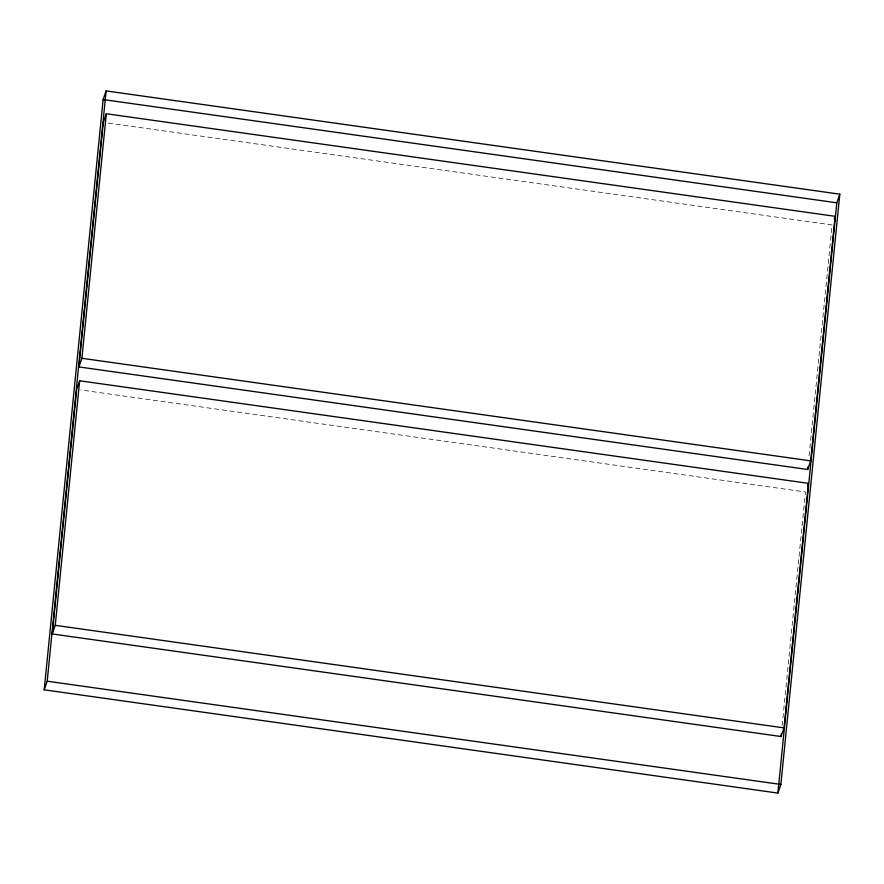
<?xml version="1.0" encoding="UTF-8"?>
<svg xmlns="http://www.w3.org/2000/svg" width="884" height="884" viewBox="0 0 884 884"><rect width="100%" height="100%" fill="white"/><g stroke="black" fill="none" stroke-linecap="round" stroke-linejoin="round"><path stroke-width="0.66" stroke-dasharray="4.42 3.31" d="M782.152 725.532L805.468 491.979L80.764 389.988M809.081 455.746L832.12 224.945L107.417 122.953"/><path stroke-width="1.33" d="M44.2 689.829L103.119 99.549L106.113 90.919L839.8 194.171L780.881 784.451L777.887 793.081L44.2 689.829L47.195 681.199L106.113 90.919M52.255 633.961L76.665 389.413L79.659 380.783L808.451 483.349L784.042 727.897L781.058 736.527L52.255 633.961L55.25 625.331L79.659 380.783M78.908 366.926L103.317 122.379L106.312 113.749L835.115 216.315L810.705 460.862L807.711 469.492L78.908 366.926L81.903 358.296L106.312 113.749M781.058 736.527L781.334 733.775M807.711 469.492L807.987 466.741M777.887 793.081L836.805 202.801L839.8 194.171M834.253 218.779L835.115 216.315M807.6 485.813L808.451 483.349M103.119 99.549L836.805 202.801M81.903 358.296L810.705 460.862M55.25 625.331L784.042 727.897M47.195 681.199L780.881 784.451"/></g></svg>
